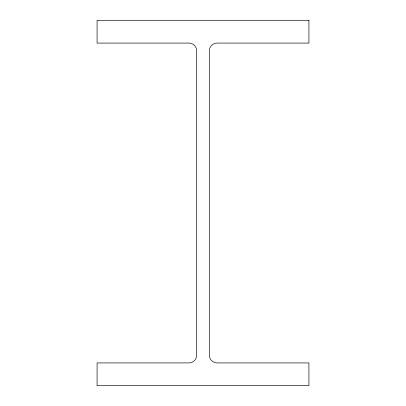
<?xml version="1.0" encoding="UTF-8"?>
<svg xmlns="http://www.w3.org/2000/svg" width="406" height="406" viewBox="0 0 406 406"><rect width="100%" height="100%" fill="white"/><g stroke="black" fill="none" stroke-linecap="round" stroke-linejoin="round"><path stroke-width="0.61" d="M308.92 20.3L97.08 20.3L97.08 43.077L189.049 43.077A7.592 7.592 0 0 1 196.641 50.669L196.641 355.331A7.592 7.592 0 0 1 189.049 362.923L97.08 362.923L97.08 385.7L308.92 385.7L308.92 362.923L216.951 362.923A7.592 7.592 0 0 1 209.359 355.331L209.359 50.669A7.592 7.592 0 0 1 216.951 43.077L308.92 43.077L308.92 20.3"/></g></svg>
